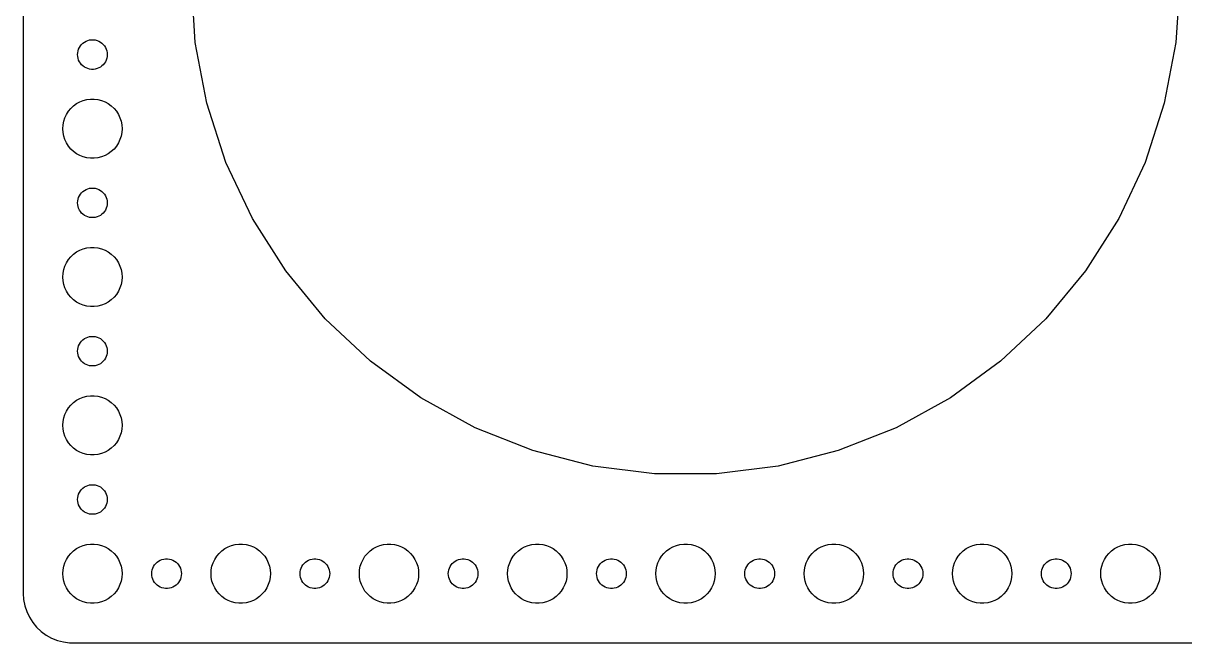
# Model space of a CAD drawing. Header units: metres. Extents: x -277 to 277, y -67 to 67.
# Drawn here: x -277 to -159.5, y -67 to -4.3 of the extents above; entities that cross this region are included whole.
import ezdxf

# ---------------------------------------------------------------- set-up
doc = ezdxf.new("R2010")
doc.units = ezdxf.units.M

msp = doc.modelspace()

# ---------------------------------------------------------------- linework, layer by layer
for p, q in [((-277, 62), (-277, -62)), ((-259.606, -6.26665), (-260, 0)), ((-160, 0), (-160.394, -6.26665)), ((-271.453, -7.12695), (-271.395, -6.9478)), ((-271.395, -6.9478), (-271.314, -6.77736)), ((-271.314, -6.77736), (-271.214, -6.61832)), ((-271.214, -6.61832), (-271.093, -6.47318)), ((-271.093, -6.47318), (-270.956, -6.34422)), ((-270.956, -6.34422), (-270.804, -6.23351)), ((-270.804, -6.23351), (-270.639, -6.14275)), ((-270.639, -6.14275), (-270.464, -6.07341)), ((-270.464, -6.07341), (-270.281, -6.02657)), ((-270.281, -6.02657), (-270.094, -6.00294)), ((-270.094, -6.00294), (-269.906, -6.00294)), ((-269.906, -6.00294), (-269.719, -6.02657)), ((-269.719, -6.02657), (-269.536, -6.07341)), ((-269.536, -6.07341), (-269.361, -6.14275)), ((-269.361, -6.14275), (-269.196, -6.23351)), ((-269.196, -6.23351), (-269.044, -6.34422)), ((-269.044, -6.34422), (-268.907, -6.47318)), ((-268.907, -6.47318), (-268.786, -6.61832)), ((-268.786, -6.61832), (-268.686, -6.77736)), ((-268.686, -6.77736), (-268.605, -6.9478)), ((-268.605, -6.9478), (-268.547, -7.12695)), ((-258.429, -12.4345), (-259.606, -6.26665)), ((-160.394, -6.26665), (-161.571, -12.4345)), ((-271.5, -7.5), (-271.488, -7.312)), ((-271.488, -7.68799), (-271.5, -7.5)), ((-271.488, -7.312), (-271.453, -7.12695)), ((-271.453, -7.87303), (-271.488, -7.68799)), ((-271.395, -8.05219), (-271.453, -7.87303)), ((-271.314, -8.22263), (-271.395, -8.05219)), ((-271.214, -8.38167), (-271.314, -8.22263)), ((-268.686, -8.22263), (-268.786, -8.38167)), ((-268.605, -8.05219), (-268.686, -8.22263)), ((-268.547, -7.87303), (-268.605, -8.05219)), ((-268.547, -7.12695), (-268.512, -7.312)), ((-268.512, -7.68799), (-268.547, -7.87303)), ((-268.512, -7.312), (-268.5, -7.5)), ((-268.5, -7.5), (-268.512, -7.68799)), ((-271.093, -8.52681), (-271.214, -8.38167)), ((-270.956, -8.65576), (-271.093, -8.52681)), ((-270.804, -8.76648), (-270.956, -8.65576)), ((-270.639, -8.85724), (-270.804, -8.76648)), ((-270.464, -8.92657), (-270.639, -8.85724)), ((-270.281, -8.97342), (-270.464, -8.92657)), ((-270.094, -8.99704), (-270.281, -8.97342)), ((-269.906, -8.99704), (-270.094, -8.99704)), ((-269.719, -8.97342), (-269.906, -8.99704)), ((-269.536, -8.92657), (-269.719, -8.97342)), ((-269.361, -8.85724), (-269.536, -8.92657)), ((-269.196, -8.76648), (-269.361, -8.85724)), ((-269.044, -8.65576), (-269.196, -8.76648)), ((-268.907, -8.52681), (-269.044, -8.65576)), ((-268.786, -8.38167), (-268.907, -8.52681)), ((-272.187, -12.9464), (-271.912, -12.6884)), ((-271.912, -12.6884), (-271.607, -12.467)), ((-271.607, -12.467), (-271.277, -12.2855)), ((-271.277, -12.2855), (-270.927, -12.1468)), ((-270.927, -12.1468), (-270.562, -12.0531)), ((-270.562, -12.0531), (-270.188, -12.0059)), ((-270.188, -12.0059), (-269.812, -12.0059)), ((-269.812, -12.0059), (-269.438, -12.0531)), ((-269.438, -12.0531), (-269.073, -12.1468)), ((-269.073, -12.1468), (-268.723, -12.2855)), ((-268.723, -12.2855), (-268.393, -12.467)), ((-268.393, -12.467), (-268.088, -12.6884)), ((-268.088, -12.6884), (-267.813, -12.9464)), ((-256.489, -18.4062), (-258.429, -12.4345)), ((-161.571, -12.4345), (-163.511, -18.4062)), ((-272.906, -14.2539), (-272.789, -13.8956)), ((-272.789, -13.8956), (-272.629, -13.5547)), ((-272.629, -13.5547), (-272.427, -13.2366)), ((-272.427, -13.2366), (-272.187, -12.9464)), ((-267.813, -12.9464), (-267.573, -13.2366)), ((-267.573, -13.2366), (-267.371, -13.5547)), ((-267.371, -13.5547), (-267.211, -13.8956)), ((-267.211, -13.8956), (-267.094, -14.2539)), ((-273, -15), (-272.976, -14.624)), ((-272.976, -15.376), (-273, -15)), ((-272.976, -14.624), (-272.906, -14.2539)), ((-267.094, -14.2539), (-267.024, -14.624)), ((-267.024, -14.624), (-267, -15)), ((-267, -15), (-267.024, -15.376)), ((-272.906, -15.7461), (-272.976, -15.376)), ((-272.789, -16.1044), (-272.906, -15.7461)), ((-272.629, -16.4453), (-272.789, -16.1044)), ((-272.427, -16.7634), (-272.629, -16.4453)), ((-267.371, -16.4453), (-267.573, -16.7634)), ((-267.211, -16.1044), (-267.371, -16.4453)), ((-267.094, -15.7461), (-267.211, -16.1044)), ((-267.024, -15.376), (-267.094, -15.7461)), ((-272.187, -17.0536), (-272.427, -16.7634)), ((-271.912, -17.3115), (-272.187, -17.0536)), ((-271.607, -17.533), (-271.912, -17.3115)), ((-271.277, -17.7145), (-271.607, -17.533)), ((-268.393, -17.533), (-268.723, -17.7145)), ((-268.088, -17.3115), (-268.393, -17.533)), ((-267.813, -17.0536), (-268.088, -17.3115)), ((-267.573, -16.7634), (-267.813, -17.0536)), ((-270.927, -17.8532), (-271.277, -17.7145)), ((-270.562, -17.9469), (-270.927, -17.8532)), ((-270.188, -17.9941), (-270.562, -17.9469)), ((-269.812, -17.9941), (-270.188, -17.9941)), ((-269.438, -17.9469), (-269.812, -17.9941)), ((-269.073, -17.8532), (-269.438, -17.9469)), ((-268.723, -17.7145), (-269.073, -17.8532)), ((-253.815, -24.0877), (-256.489, -18.4062)), ((-163.511, -18.4062), (-166.185, -24.0877)), ((-270.804, -21.2335), (-270.639, -21.1427)), ((-270.639, -21.1427), (-270.464, -21.0734)), ((-270.464, -21.0734), (-270.281, -21.0266)), ((-270.281, -21.0266), (-270.094, -21.003)), ((-270.094, -21.003), (-269.906, -21.003)), ((-269.906, -21.003), (-269.719, -21.0266)), ((-269.719, -21.0266), (-269.536, -21.0734)), ((-269.536, -21.0734), (-269.361, -21.1427)), ((-269.361, -21.1427), (-269.196, -21.2335)), ((-271.5, -22.5), (-271.488, -22.312)), ((-271.488, -22.312), (-271.453, -22.127)), ((-271.453, -22.127), (-271.395, -21.9478)), ((-271.395, -21.9478), (-271.314, -21.7774)), ((-271.314, -21.7774), (-271.214, -21.6183)), ((-271.214, -21.6183), (-271.093, -21.4732)), ((-271.093, -21.4732), (-270.956, -21.3442)), ((-270.956, -21.3442), (-270.804, -21.2335)), ((-269.196, -21.2335), (-269.044, -21.3442)), ((-269.044, -21.3442), (-268.907, -21.4732)), ((-268.907, -21.4732), (-268.786, -21.6183)), ((-268.786, -21.6183), (-268.686, -21.7774)), ((-268.686, -21.7774), (-268.605, -21.9478)), ((-268.605, -21.9478), (-268.547, -22.127)), ((-268.547, -22.127), (-268.512, -22.312)), ((-268.512, -22.312), (-268.5, -22.5)), ((-271.488, -22.688), (-271.5, -22.5)), ((-271.453, -22.873), (-271.488, -22.688)), ((-271.395, -23.0522), (-271.453, -22.873)), ((-271.314, -23.2226), (-271.395, -23.0522)), ((-271.214, -23.3817), (-271.314, -23.2226)), ((-271.093, -23.5268), (-271.214, -23.3817)), ((-268.786, -23.3817), (-268.907, -23.5268)), ((-268.686, -23.2226), (-268.786, -23.3817)), ((-268.605, -23.0522), (-268.686, -23.2226)), ((-268.547, -22.873), (-268.605, -23.0522)), ((-268.512, -22.688), (-268.547, -22.873)), ((-268.5, -22.5), (-268.512, -22.688)), ((-270.956, -23.6558), (-271.093, -23.5268)), ((-270.804, -23.7665), (-270.956, -23.6558)), ((-270.639, -23.8572), (-270.804, -23.7665)), ((-270.464, -23.9266), (-270.639, -23.8572)), ((-270.281, -23.9734), (-270.464, -23.9266)), ((-270.094, -23.997), (-270.281, -23.9734)), ((-269.906, -23.997), (-270.094, -23.997)), ((-269.719, -23.9734), (-269.906, -23.997)), ((-269.536, -23.9266), (-269.719, -23.9734)), ((-269.361, -23.8572), (-269.536, -23.9266)), ((-269.196, -23.7665), (-269.361, -23.8572)), ((-269.044, -23.6558), (-269.196, -23.7665)), ((-268.907, -23.5268), (-269.044, -23.6558)), ((-250.451, -29.3893), (-253.815, -24.0877)), ((-166.185, -24.0877), (-169.549, -29.3893)), ((-270.562, -27.0531), (-270.188, -27.0059)), ((-270.188, -27.0059), (-269.812, -27.0059)), ((-269.812, -27.0059), (-269.438, -27.0531)), ((-272.427, -28.2366), (-272.187, -27.9464)), ((-272.187, -27.9464), (-271.912, -27.6884)), ((-271.912, -27.6884), (-271.607, -27.467)), ((-271.607, -27.467), (-271.277, -27.2855)), ((-271.277, -27.2855), (-270.927, -27.1468)), ((-270.927, -27.1468), (-270.562, -27.0531)), ((-269.438, -27.0531), (-269.073, -27.1468)), ((-269.073, -27.1468), (-268.723, -27.2855)), ((-268.723, -27.2855), (-268.393, -27.467)), ((-268.393, -27.467), (-268.088, -27.6884)), ((-268.088, -27.6884), (-267.813, -27.9464)), ((-267.813, -27.9464), (-267.573, -28.2366)), ((-272.976, -29.624), (-272.906, -29.2539)), ((-272.906, -29.2539), (-272.789, -28.8956)), ((-272.789, -28.8956), (-272.629, -28.5547)), ((-272.629, -28.5547), (-272.427, -28.2366)), ((-267.573, -28.2366), (-267.371, -28.5547)), ((-267.371, -28.5547), (-267.211, -28.8956)), ((-267.211, -28.8956), (-267.094, -29.2539)), ((-267.094, -29.2539), (-267.024, -29.624)), ((-273, -30), (-272.976, -29.624)), ((-272.976, -30.376), (-273, -30)), ((-272.906, -30.7461), (-272.976, -30.376)), ((-267.024, -30.376), (-267.094, -30.7461)), ((-267.024, -29.624), (-267, -30)), ((-267, -30), (-267.024, -30.376)), ((-246.448, -34.2274), (-250.451, -29.3893)), ((-169.549, -29.3893), (-173.552, -34.2274)), ((-272.789, -31.1044), (-272.906, -30.7461)), ((-272.629, -31.4453), (-272.789, -31.1044)), ((-272.427, -31.7634), (-272.629, -31.4453)), ((-267.371, -31.4453), (-267.573, -31.7634)), ((-267.211, -31.1044), (-267.371, -31.4453)), ((-267.094, -30.7461), (-267.211, -31.1044)), ((-272.187, -32.0536), (-272.427, -31.7634)), ((-271.912, -32.3115), (-272.187, -32.0536)), ((-271.607, -32.533), (-271.912, -32.3115)), ((-271.277, -32.7145), (-271.607, -32.533)), ((-270.927, -32.8532), (-271.277, -32.7145)), ((-270.562, -32.9469), (-270.927, -32.8532)), ((-269.073, -32.8532), (-269.438, -32.9469)), ((-268.723, -32.7145), (-269.073, -32.8532)), ((-268.393, -32.533), (-268.723, -32.7145)), ((-268.088, -32.3115), (-268.393, -32.533)), ((-267.813, -32.0536), (-268.088, -32.3115)), ((-267.573, -31.7634), (-267.813, -32.0536)), ((-270.188, -32.9941), (-270.562, -32.9469)), ((-269.812, -32.9941), (-270.188, -32.9941)), ((-269.438, -32.9469), (-269.812, -32.9941)), ((-241.871, -38.5257), (-246.448, -34.2274)), ((-173.552, -34.2274), (-178.129, -38.5257)), ((-271.093, -36.4732), (-270.956, -36.3442)), ((-270.956, -36.3442), (-270.804, -36.2335)), ((-270.804, -36.2335), (-270.639, -36.1428)), ((-270.639, -36.1428), (-270.464, -36.0734)), ((-270.464, -36.0734), (-270.281, -36.0266)), ((-270.281, -36.0266), (-270.094, -36.003)), ((-270.094, -36.003), (-269.906, -36.003)), ((-269.906, -36.003), (-269.719, -36.0266)), ((-269.719, -36.0266), (-269.536, -36.0734)), ((-269.536, -36.0734), (-269.361, -36.1428)), ((-269.361, -36.1428), (-269.196, -36.2335)), ((-269.196, -36.2335), (-269.044, -36.3442)), ((-269.044, -36.3442), (-268.907, -36.4732)), ((-271.5, -37.5), (-271.488, -37.312)), ((-271.488, -37.688), (-271.5, -37.5)), ((-271.488, -37.312), (-271.453, -37.127)), ((-271.453, -37.127), (-271.395, -36.9478)), ((-271.395, -36.9478), (-271.314, -36.7774)), ((-271.314, -36.7774), (-271.214, -36.6183)), ((-271.214, -36.6183), (-271.093, -36.4732)), ((-268.907, -36.4732), (-268.786, -36.6183)), ((-268.786, -36.6183), (-268.686, -36.7774)), ((-268.686, -36.7774), (-268.605, -36.9478)), ((-268.605, -36.9478), (-268.547, -37.127)), ((-268.547, -37.127), (-268.512, -37.312)), ((-268.512, -37.312), (-268.5, -37.5)), ((-268.5, -37.5), (-268.512, -37.688)), ((-271.453, -37.873), (-271.488, -37.688)), ((-271.395, -38.0522), (-271.453, -37.873)), ((-271.314, -38.2226), (-271.395, -38.0522)), ((-271.214, -38.3817), (-271.314, -38.2226)), ((-271.093, -38.5268), (-271.214, -38.3817)), ((-270.956, -38.6558), (-271.093, -38.5268)), ((-270.804, -38.7665), (-270.956, -38.6558)), ((-270.639, -38.8572), (-270.804, -38.7665)), ((-269.196, -38.7665), (-269.361, -38.8572)), ((-269.044, -38.6558), (-269.196, -38.7665)), ((-268.907, -38.5268), (-269.044, -38.6558)), ((-268.786, -38.3817), (-268.907, -38.5268)), ((-268.686, -38.2226), (-268.786, -38.3817)), ((-268.605, -38.0522), (-268.686, -38.2226)), ((-268.547, -37.873), (-268.605, -38.0522)), ((-268.512, -37.688), (-268.547, -37.873)), ((-236.791, -42.2164), (-241.871, -38.5257)), ((-178.129, -38.5257), (-183.209, -42.2164)), ((-270.464, -38.9266), (-270.639, -38.8572)), ((-270.281, -38.9734), (-270.464, -38.9266)), ((-270.094, -38.997), (-270.281, -38.9734)), ((-269.906, -38.997), (-270.094, -38.997)), ((-269.719, -38.9734), (-269.906, -38.997)), ((-269.536, -38.9266), (-269.719, -38.9734)), ((-269.361, -38.8572), (-269.536, -38.9266)), ((-271.607, -42.467), (-271.277, -42.2855)), ((-271.277, -42.2855), (-270.927, -42.1468)), ((-270.927, -42.1468), (-270.562, -42.0531)), ((-270.562, -42.0531), (-270.188, -42.0059)), ((-270.188, -42.0059), (-269.812, -42.0059)), ((-269.812, -42.0059), (-269.438, -42.0531)), ((-269.438, -42.0531), (-269.073, -42.1468)), ((-269.073, -42.1468), (-268.723, -42.2855)), ((-268.723, -42.2855), (-268.393, -42.467)), ((-231.289, -45.2413), (-236.791, -42.2164)), ((-183.209, -42.2164), (-188.711, -45.2413)), ((-272.629, -43.5547), (-272.427, -43.2366)), ((-272.427, -43.2366), (-272.187, -42.9464)), ((-272.187, -42.9464), (-271.912, -42.6885)), ((-271.912, -42.6885), (-271.607, -42.467)), ((-268.393, -42.467), (-268.088, -42.6885)), ((-268.088, -42.6885), (-267.813, -42.9464)), ((-267.813, -42.9464), (-267.573, -43.2366)), ((-267.573, -43.2366), (-267.371, -43.5547)), ((-273, -45), (-272.976, -44.624)), ((-272.976, -44.624), (-272.906, -44.2539)), ((-272.906, -44.2539), (-272.789, -43.8956)), ((-272.789, -43.8956), (-272.629, -43.5547)), ((-267.371, -43.5547), (-267.211, -43.8956)), ((-267.211, -43.8956), (-267.094, -44.2539)), ((-267.094, -44.2539), (-267.024, -44.624)), ((-267.024, -44.624), (-267, -45)), ((-272.976, -45.376), (-273, -45)), ((-272.906, -45.7461), (-272.976, -45.376)), ((-272.789, -46.1044), (-272.906, -45.7461)), ((-267.094, -45.7461), (-267.211, -46.1044)), ((-267.024, -45.376), (-267.094, -45.7461)), ((-267, -45), (-267.024, -45.376)), ((-225.451, -47.5528), (-231.289, -45.2413)), ((-188.711, -45.2413), (-194.549, -47.5528)), ((-272.629, -46.4453), (-272.789, -46.1044)), ((-272.427, -46.7634), (-272.629, -46.4453)), ((-272.187, -47.0536), (-272.427, -46.7634)), ((-267.573, -46.7634), (-267.813, -47.0536)), ((-267.371, -46.4453), (-267.573, -46.7634)), ((-267.211, -46.1044), (-267.371, -46.4453)), ((-271.912, -47.3115), (-272.187, -47.0536)), ((-271.607, -47.533), (-271.912, -47.3115)), ((-271.277, -47.7145), (-271.607, -47.533)), ((-270.927, -47.8532), (-271.277, -47.7145)), ((-270.562, -47.9469), (-270.927, -47.8532)), ((-270.188, -47.9941), (-270.562, -47.9469)), ((-269.812, -47.9941), (-270.188, -47.9941)), ((-269.438, -47.9469), (-269.812, -47.9941)), ((-269.073, -47.8532), (-269.438, -47.9469)), ((-268.723, -47.7145), (-269.073, -47.8532)), ((-268.393, -47.533), (-268.723, -47.7145)), ((-268.088, -47.3115), (-268.393, -47.533)), ((-267.813, -47.0536), (-268.088, -47.3115)), ((-219.369, -49.1143), (-225.451, -47.5528)), ((-194.549, -47.5528), (-200.631, -49.1143)), ((-213.14, -49.9013), (-219.369, -49.1143)), ((-200.631, -49.1143), (-206.86, -49.9013)), ((-206.86, -49.9013), (-213.14, -49.9013)), ((-271.314, -51.7774), (-271.214, -51.6183)), ((-271.214, -51.6183), (-271.093, -51.4732)), ((-271.093, -51.4732), (-270.956, -51.3442)), ((-270.956, -51.3442), (-270.804, -51.2335)), ((-270.804, -51.2335), (-270.639, -51.1428)), ((-270.639, -51.1428), (-270.464, -51.0734)), ((-270.464, -51.0734), (-270.281, -51.0266)), ((-270.281, -51.0266), (-270.094, -51.003)), ((-270.094, -51.003), (-269.906, -51.003)), ((-269.906, -51.003), (-269.719, -51.0266)), ((-269.719, -51.0266), (-269.536, -51.0734)), ((-269.536, -51.0734), (-269.361, -51.1428)), ((-269.361, -51.1428), (-269.196, -51.2335)), ((-269.196, -51.2335), (-269.044, -51.3442)), ((-269.044, -51.3442), (-268.907, -51.4732)), ((-268.907, -51.4732), (-268.786, -51.6183)), ((-268.786, -51.6183), (-268.686, -51.7774)), ((-271.5, -52.5), (-271.488, -52.312)), ((-271.488, -52.688), (-271.5, -52.5)), ((-271.488, -52.312), (-271.453, -52.127)), ((-271.453, -52.873), (-271.488, -52.688)), ((-271.453, -52.127), (-271.395, -51.9478)), ((-271.395, -53.0522), (-271.453, -52.873)), ((-271.395, -51.9478), (-271.314, -51.7774)), ((-268.686, -51.7774), (-268.605, -51.9478)), ((-268.605, -51.9478), (-268.547, -52.127)), ((-268.547, -52.873), (-268.605, -53.0522)), ((-268.547, -52.127), (-268.512, -52.312)), ((-268.512, -52.688), (-268.547, -52.873)), ((-268.512, -52.312), (-268.5, -52.5)), ((-268.5, -52.5), (-268.512, -52.688)), ((-271.314, -53.2226), (-271.395, -53.0522)), ((-271.214, -53.3817), (-271.314, -53.2226)), ((-271.093, -53.5268), (-271.214, -53.3817)), ((-270.956, -53.6558), (-271.093, -53.5268)), ((-270.804, -53.7665), (-270.956, -53.6558)), ((-270.639, -53.8572), (-270.804, -53.7665)), ((-270.464, -53.9266), (-270.639, -53.8572)), ((-270.281, -53.9734), (-270.464, -53.9266)), ((-270.094, -53.997), (-270.281, -53.9734)), ((-269.906, -53.997), (-270.094, -53.997)), ((-269.719, -53.9734), (-269.906, -53.997)), ((-269.536, -53.9266), (-269.719, -53.9734)), ((-269.361, -53.8572), (-269.536, -53.9266)), ((-269.196, -53.7665), (-269.361, -53.8572)), ((-269.044, -53.6558), (-269.196, -53.7665)), ((-268.907, -53.5268), (-269.044, -53.6558)), ((-268.786, -53.3817), (-268.907, -53.5268)), ((-268.686, -53.2226), (-268.786, -53.3817)), ((-268.605, -53.0522), (-268.686, -53.2226)), ((-271.912, -57.6885), (-271.607, -57.467)), ((-271.607, -57.467), (-271.277, -57.2855)), ((-271.277, -57.2855), (-270.927, -57.1468)), ((-270.927, -57.1468), (-270.562, -57.0531)), ((-270.562, -57.0531), (-270.188, -57.0059)), ((-270.188, -57.0059), (-269.812, -57.0059)), ((-269.812, -57.0059), (-269.438, -57.0531)), ((-269.438, -57.0531), (-269.073, -57.1468)), ((-269.073, -57.1468), (-268.723, -57.2855)), ((-268.723, -57.2855), (-268.393, -57.467)), ((-268.393, -57.467), (-268.088, -57.6885)), ((-256.912, -57.6885), (-256.607, -57.467)), ((-256.607, -57.467), (-256.277, -57.2855)), ((-256.277, -57.2855), (-255.927, -57.1468)), ((-255.927, -57.1468), (-255.562, -57.0531)), ((-255.562, -57.0531), (-255.188, -57.0059)), ((-255.188, -57.0059), (-254.812, -57.0059)), ((-254.812, -57.0059), (-254.438, -57.0531)), ((-254.438, -57.0531), (-254.073, -57.1468)), ((-254.073, -57.1468), (-253.723, -57.2855)), ((-253.723, -57.2855), (-253.393, -57.467)), ((-253.393, -57.467), (-253.088, -57.6885)), ((-241.912, -57.6885), (-241.607, -57.467)), ((-241.607, -57.467), (-241.277, -57.2855)), ((-241.277, -57.2855), (-240.927, -57.1468)), ((-240.927, -57.1468), (-240.562, -57.0531)), ((-240.562, -57.0531), (-240.188, -57.0059)), ((-240.188, -57.0059), (-239.812, -57.0059)), ((-239.812, -57.0059), (-239.438, -57.0531)), ((-239.438, -57.0531), (-239.073, -57.1468)), ((-239.073, -57.1468), (-238.723, -57.2855)), ((-238.723, -57.2855), (-238.393, -57.467)), ((-238.393, -57.467), (-238.088, -57.6885)), ((-226.912, -57.6885), (-226.607, -57.467)), ((-226.607, -57.467), (-226.277, -57.2855)), ((-226.277, -57.2855), (-225.927, -57.1468)), ((-225.927, -57.1468), (-225.562, -57.0531)), ((-225.562, -57.0531), (-225.188, -57.0059)), ((-225.188, -57.0059), (-224.812, -57.0059)), ((-224.812, -57.0059), (-224.438, -57.0531)), ((-224.438, -57.0531), (-224.073, -57.1468)), ((-224.073, -57.1468), (-223.723, -57.2855)), ((-223.723, -57.2855), (-223.393, -57.467)), ((-223.393, -57.467), (-223.088, -57.6885)), ((-211.912, -57.6885), (-211.607, -57.467)), ((-211.607, -57.467), (-211.277, -57.2855)), ((-211.277, -57.2855), (-210.927, -57.1468)), ((-210.927, -57.1468), (-210.562, -57.0531)), ((-210.562, -57.0531), (-210.188, -57.0059)), ((-210.188, -57.0059), (-209.812, -57.0059)), ((-209.812, -57.0059), (-209.438, -57.0531)), ((-209.438, -57.0531), (-209.073, -57.1468)), ((-209.073, -57.1468), (-208.723, -57.2855)), ((-208.723, -57.2855), (-208.393, -57.467)), ((-208.393, -57.467), (-208.088, -57.6885)), ((-196.912, -57.6885), (-196.607, -57.467)), ((-196.607, -57.467), (-196.277, -57.2855)), ((-196.277, -57.2855), (-195.927, -57.1468)), ((-195.927, -57.1468), (-195.562, -57.0531)), ((-195.562, -57.0531), (-195.188, -57.0059)), ((-195.188, -57.0059), (-194.812, -57.0059)), ((-194.812, -57.0059), (-194.438, -57.0531)), ((-194.438, -57.0531), (-194.073, -57.1468)), ((-194.073, -57.1468), (-193.723, -57.2855)), ((-193.723, -57.2855), (-193.393, -57.467)), ((-193.393, -57.467), (-193.088, -57.6885)), ((-181.912, -57.6885), (-181.607, -57.467)), ((-181.607, -57.467), (-181.277, -57.2855)), ((-181.277, -57.2855), (-180.927, -57.1468)), ((-180.927, -57.1468), (-180.562, -57.0531)), ((-180.562, -57.0531), (-180.188, -57.0059)), ((-180.188, -57.0059), (-179.812, -57.0059)), ((-179.812, -57.0059), (-179.438, -57.0531)), ((-179.438, -57.0531), (-179.073, -57.1468)), ((-179.073, -57.1468), (-178.723, -57.2855)), ((-178.723, -57.2855), (-178.393, -57.467)), ((-178.393, -57.467), (-178.088, -57.6885)), ((-166.912, -57.6885), (-166.607, -57.467)), ((-166.607, -57.467), (-166.277, -57.2855)), ((-166.277, -57.2855), (-165.927, -57.1468)), ((-165.927, -57.1468), (-165.562, -57.0531)), ((-165.562, -57.0531), (-165.188, -57.0059)), ((-165.188, -57.0059), (-164.812, -57.0059)), ((-164.812, -57.0059), (-164.438, -57.0531)), ((-164.438, -57.0531), (-164.073, -57.1468)), ((-164.073, -57.1468), (-163.723, -57.2855)), ((-163.723, -57.2855), (-163.393, -57.467)), ((-163.393, -57.467), (-163.088, -57.6885)), ((-272.789, -58.8956), (-272.629, -58.5547)), ((-272.629, -58.5547), (-272.427, -58.2366)), ((-272.427, -58.2366), (-272.187, -57.9464)), ((-272.187, -57.9464), (-271.912, -57.6885)), ((-268.088, -57.6885), (-267.813, -57.9464)), ((-267.813, -57.9464), (-267.573, -58.2366)), ((-267.573, -58.2366), (-267.371, -58.5547)), ((-267.371, -58.5547), (-267.211, -58.8956)), ((-263.456, -58.8442), (-263.304, -58.7335)), ((-263.304, -58.7335), (-263.139, -58.6428)), ((-263.139, -58.6428), (-262.964, -58.5734)), ((-262.964, -58.5734), (-262.781, -58.5266)), ((-262.781, -58.5266), (-262.594, -58.503)), ((-262.594, -58.503), (-262.406, -58.503)), ((-262.406, -58.503), (-262.219, -58.5266)), ((-262.219, -58.5266), (-262.036, -58.5734)), ((-262.036, -58.5734), (-261.861, -58.6428)), ((-261.861, -58.6428), (-261.696, -58.7335)), ((-261.696, -58.7335), (-261.544, -58.8442)), ((-257.789, -58.8956), (-257.629, -58.5547)), ((-257.629, -58.5547), (-257.427, -58.2366)), ((-257.427, -58.2366), (-257.187, -57.9464)), ((-257.187, -57.9464), (-256.912, -57.6885)), ((-253.088, -57.6885), (-252.813, -57.9464)), ((-252.813, -57.9464), (-252.573, -58.2366)), ((-252.573, -58.2366), (-252.371, -58.5547)), ((-252.371, -58.5547), (-252.211, -58.8956)), ((-248.456, -58.8442), (-248.304, -58.7335)), ((-248.304, -58.7335), (-248.139, -58.6428)), ((-248.139, -58.6428), (-247.964, -58.5734)), ((-247.964, -58.5734), (-247.781, -58.5266)), ((-247.781, -58.5266), (-247.594, -58.503)), ((-247.594, -58.503), (-247.406, -58.503)), ((-247.406, -58.503), (-247.219, -58.5266)), ((-247.219, -58.5266), (-247.036, -58.5734)), ((-247.036, -58.5734), (-246.861, -58.6428)), ((-246.861, -58.6428), (-246.696, -58.7335)), ((-246.696, -58.7335), (-246.544, -58.8442)), ((-242.789, -58.8956), (-242.629, -58.5547)), ((-242.629, -58.5547), (-242.427, -58.2366)), ((-242.427, -58.2366), (-242.187, -57.9464)), ((-242.187, -57.9464), (-241.912, -57.6885)), ((-238.088, -57.6885), (-237.813, -57.9464)), ((-237.813, -57.9464), (-237.573, -58.2366)), ((-237.573, -58.2366), (-237.371, -58.5547)), ((-237.371, -58.5547), (-237.211, -58.8956)), ((-233.456, -58.8442), (-233.304, -58.7335)), ((-233.304, -58.7335), (-233.139, -58.6428)), ((-233.139, -58.6428), (-232.964, -58.5734)), ((-232.964, -58.5734), (-232.781, -58.5266)), ((-232.781, -58.5266), (-232.594, -58.503)), ((-232.594, -58.503), (-232.406, -58.503)), ((-232.406, -58.503), (-232.219, -58.5266)), ((-232.219, -58.5266), (-232.036, -58.5734)), ((-232.036, -58.5734), (-231.861, -58.6428)), ((-231.861, -58.6428), (-231.696, -58.7335)), ((-231.696, -58.7335), (-231.544, -58.8442)), ((-227.789, -58.8956), (-227.629, -58.5547)), ((-227.629, -58.5547), (-227.427, -58.2366)), ((-227.427, -58.2366), (-227.187, -57.9464)), ((-227.187, -57.9464), (-226.912, -57.6885)), ((-223.088, -57.6885), (-222.813, -57.9464)), ((-222.813, -57.9464), (-222.573, -58.2366)), ((-222.573, -58.2366), (-222.371, -58.5547)), ((-222.371, -58.5547), (-222.211, -58.8956)), ((-218.456, -58.8442), (-218.304, -58.7335)), ((-218.304, -58.7335), (-218.139, -58.6428)), ((-218.139, -58.6428), (-217.964, -58.5734)), ((-217.964, -58.5734), (-217.781, -58.5266)), ((-217.781, -58.5266), (-217.594, -58.503)), ((-217.594, -58.503), (-217.406, -58.503)), ((-217.406, -58.503), (-217.219, -58.5266)), ((-217.219, -58.5266), (-217.036, -58.5734)), ((-217.036, -58.5734), (-216.861, -58.6428)), ((-216.861, -58.6428), (-216.696, -58.7335)), ((-216.696, -58.7335), (-216.544, -58.8442)), ((-212.789, -58.8956), (-212.629, -58.5547)), ((-212.629, -58.5547), (-212.427, -58.2366)), ((-212.427, -58.2366), (-212.187, -57.9464)), ((-212.187, -57.9464), (-211.912, -57.6885)), ((-208.088, -57.6885), (-207.813, -57.9464)), ((-207.813, -57.9464), (-207.573, -58.2366)), ((-207.573, -58.2366), (-207.371, -58.5547)), ((-207.371, -58.5547), (-207.211, -58.8956)), ((-203.456, -58.8442), (-203.304, -58.7335)), ((-203.304, -58.7335), (-203.139, -58.6428)), ((-203.139, -58.6428), (-202.964, -58.5734)), ((-202.964, -58.5734), (-202.781, -58.5266)), ((-202.781, -58.5266), (-202.594, -58.503)), ((-202.594, -58.503), (-202.406, -58.503)), ((-202.406, -58.503), (-202.219, -58.5266)), ((-202.219, -58.5266), (-202.036, -58.5734)), ((-202.036, -58.5734), (-201.861, -58.6428)), ((-201.861, -58.6428), (-201.696, -58.7335)), ((-201.696, -58.7335), (-201.544, -58.8442)), ((-197.789, -58.8956), (-197.629, -58.5547)), ((-197.629, -58.5547), (-197.427, -58.2366)), ((-197.427, -58.2366), (-197.187, -57.9464)), ((-197.187, -57.9464), (-196.912, -57.6885)), ((-193.088, -57.6885), (-192.813, -57.9464)), ((-192.813, -57.9464), (-192.573, -58.2366)), ((-192.573, -58.2366), (-192.371, -58.5547)), ((-192.371, -58.5547), (-192.211, -58.8956)), ((-188.456, -58.8442), (-188.304, -58.7335)), ((-188.304, -58.7335), (-188.139, -58.6428)), ((-188.139, -58.6428), (-187.964, -58.5734)), ((-187.964, -58.5734), (-187.781, -58.5266)), ((-187.781, -58.5266), (-187.594, -58.503)), ((-187.594, -58.503), (-187.406, -58.503)), ((-187.406, -58.503), (-187.219, -58.5266)), ((-187.219, -58.5266), (-187.036, -58.5734)), ((-187.036, -58.5734), (-186.861, -58.6428)), ((-186.861, -58.6428), (-186.696, -58.7335)), ((-186.696, -58.7335), (-186.544, -58.8442)), ((-182.789, -58.8956), (-182.629, -58.5547)), ((-182.629, -58.5547), (-182.427, -58.2366)), ((-182.427, -58.2366), (-182.187, -57.9464)), ((-182.187, -57.9464), (-181.912, -57.6885)), ((-178.088, -57.6885), (-177.813, -57.9464)), ((-177.813, -57.9464), (-177.573, -58.2366)), ((-177.573, -58.2366), (-177.371, -58.5547)), ((-177.371, -58.5547), (-177.211, -58.8956)), ((-173.456, -58.8442), (-173.304, -58.7335)), ((-173.304, -58.7335), (-173.139, -58.6428)), ((-173.139, -58.6428), (-172.964, -58.5734)), ((-172.964, -58.5734), (-172.781, -58.5266)), ((-172.781, -58.5266), (-172.594, -58.503)), ((-172.594, -58.503), (-172.406, -58.503)), ((-172.406, -58.503), (-172.219, -58.5266)), ((-172.219, -58.5266), (-172.036, -58.5734)), ((-172.036, -58.5734), (-171.861, -58.6428)), ((-171.861, -58.6428), (-171.696, -58.7335)), ((-171.696, -58.7335), (-171.544, -58.8442)), ((-167.789, -58.8956), (-167.629, -58.5547)), ((-167.629, -58.5547), (-167.427, -58.2366)), ((-167.427, -58.2366), (-167.187, -57.9464)), ((-167.187, -57.9464), (-166.912, -57.6885)), ((-163.088, -57.6885), (-162.813, -57.9464)), ((-162.813, -57.9464), (-162.573, -58.2366)), ((-162.573, -58.2366), (-162.371, -58.5547)), ((-162.371, -58.5547), (-162.211, -58.8956)), ((-273, -60), (-272.976, -59.624)), ((-272.976, -59.624), (-272.906, -59.2539)), ((-272.906, -59.2539), (-272.789, -58.8956)), ((-267.211, -58.8956), (-267.094, -59.2539)), ((-267.094, -59.2539), (-267.024, -59.624)), ((-267.024, -59.624), (-267, -60)), ((-264, -60), (-263.988, -59.812)), ((-263.988, -59.812), (-263.953, -59.627)), ((-263.953, -59.627), (-263.895, -59.4478)), ((-263.895, -59.4478), (-263.814, -59.2774)), ((-263.814, -59.2774), (-263.714, -59.1183)), ((-263.714, -59.1183), (-263.593, -58.9732)), ((-263.593, -58.9732), (-263.456, -58.8442)), ((-261.544, -58.8442), (-261.407, -58.9732)), ((-261.407, -58.9732), (-261.286, -59.1183)), ((-261.286, -59.1183), (-261.186, -59.2774)), ((-261.186, -59.2774), (-261.105, -59.4478)), ((-261.105, -59.4478), (-261.047, -59.627)), ((-261.047, -59.627), (-261.012, -59.812)), ((-261.012, -59.812), (-261, -60)), ((-258, -60), (-257.976, -59.624)), ((-257.976, -59.624), (-257.906, -59.2539)), ((-257.906, -59.2539), (-257.789, -58.8956)), ((-252.211, -58.8956), (-252.094, -59.2539)), ((-252.094, -59.2539), (-252.024, -59.624)), ((-252.024, -59.624), (-252, -60)), ((-249, -60), (-248.988, -59.812)), ((-248.988, -59.812), (-248.953, -59.627)), ((-248.953, -59.627), (-248.895, -59.4478)), ((-248.895, -59.4478), (-248.814, -59.2774)), ((-248.814, -59.2774), (-248.714, -59.1183)), ((-248.714, -59.1183), (-248.593, -58.9732)), ((-248.593, -58.9732), (-248.456, -58.8442)), ((-246.544, -58.8442), (-246.407, -58.9732)), ((-246.407, -58.9732), (-246.286, -59.1183)), ((-246.286, -59.1183), (-246.186, -59.2774)), ((-246.186, -59.2774), (-246.105, -59.4478)), ((-246.105, -59.4478), (-246.047, -59.627)), ((-246.047, -59.627), (-246.012, -59.812)), ((-246.012, -59.812), (-246, -60)), ((-243, -60), (-242.976, -59.624)), ((-242.976, -59.624), (-242.906, -59.2539)), ((-242.906, -59.2539), (-242.789, -58.8956)), ((-237.211, -58.8956), (-237.094, -59.2539)), ((-237.094, -59.2539), (-237.024, -59.624)), ((-237.024, -59.624), (-237, -60)), ((-234, -60), (-233.988, -59.812)), ((-233.988, -59.812), (-233.953, -59.627)), ((-233.953, -59.627), (-233.895, -59.4478)), ((-233.895, -59.4478), (-233.814, -59.2774)), ((-233.814, -59.2774), (-233.714, -59.1183)), ((-233.714, -59.1183), (-233.593, -58.9732)), ((-233.593, -58.9732), (-233.456, -58.8442)), ((-231.544, -58.8442), (-231.407, -58.9732)), ((-231.407, -58.9732), (-231.286, -59.1183)), ((-231.286, -59.1183), (-231.186, -59.2774)), ((-231.186, -59.2774), (-231.105, -59.4478)), ((-231.105, -59.4478), (-231.047, -59.627)), ((-231.047, -59.627), (-231.012, -59.812)), ((-231.012, -59.812), (-231, -60)), ((-228, -60), (-227.976, -59.624)), ((-227.976, -59.624), (-227.906, -59.2539)), ((-227.906, -59.2539), (-227.789, -58.8956)), ((-222.211, -58.8956), (-222.094, -59.2539)), ((-222.094, -59.2539), (-222.024, -59.624)), ((-222.024, -59.624), (-222, -60)), ((-219, -60), (-218.988, -59.812)), ((-218.988, -59.812), (-218.953, -59.627)), ((-218.953, -59.627), (-218.895, -59.4478)), ((-218.895, -59.4478), (-218.814, -59.2774)), ((-218.814, -59.2774), (-218.714, -59.1183)), ((-218.714, -59.1183), (-218.593, -58.9732)), ((-218.593, -58.9732), (-218.456, -58.8442)), ((-216.544, -58.8442), (-216.407, -58.9732)), ((-216.407, -58.9732), (-216.286, -59.1183)), ((-216.286, -59.1183), (-216.186, -59.2774)), ((-216.186, -59.2774), (-216.105, -59.4478)), ((-216.105, -59.4478), (-216.047, -59.627)), ((-216.047, -59.627), (-216.012, -59.812)), ((-216.012, -59.812), (-216, -60)), ((-213, -60), (-212.976, -59.624)), ((-212.976, -59.624), (-212.906, -59.2539)), ((-212.906, -59.2539), (-212.789, -58.8956)), ((-207.211, -58.8956), (-207.094, -59.2539)), ((-207.094, -59.2539), (-207.024, -59.624)), ((-207.024, -59.624), (-207, -60)), ((-204, -60), (-203.988, -59.812)), ((-203.988, -59.812), (-203.953, -59.627)), ((-203.953, -59.627), (-203.895, -59.4478)), ((-203.895, -59.4478), (-203.814, -59.2774)), ((-203.814, -59.2774), (-203.714, -59.1183)), ((-203.714, -59.1183), (-203.593, -58.9732)), ((-203.593, -58.9732), (-203.456, -58.8442)), ((-201.544, -58.8442), (-201.407, -58.9732)), ((-201.407, -58.9732), (-201.286, -59.1183)), ((-201.286, -59.1183), (-201.186, -59.2774)), ((-201.186, -59.2774), (-201.105, -59.4478)), ((-201.105, -59.4478), (-201.047, -59.627)), ((-201.047, -59.627), (-201.012, -59.812)), ((-201.012, -59.812), (-201, -60)), ((-198, -60), (-197.976, -59.624)), ((-197.976, -59.624), (-197.906, -59.2539)), ((-197.906, -59.2539), (-197.789, -58.8956)), ((-192.211, -58.8956), (-192.094, -59.2539)), ((-192.094, -59.2539), (-192.024, -59.624)), ((-192.024, -59.624), (-192, -60)), ((-189, -60), (-188.988, -59.812)), ((-188.988, -59.812), (-188.953, -59.627)), ((-188.953, -59.627), (-188.895, -59.4478)), ((-188.895, -59.4478), (-188.814, -59.2774)), ((-188.814, -59.2774), (-188.714, -59.1183)), ((-188.714, -59.1183), (-188.593, -58.9732)), ((-188.593, -58.9732), (-188.456, -58.8442)), ((-186.544, -58.8442), (-186.407, -58.9732)), ((-186.407, -58.9732), (-186.286, -59.1183)), ((-186.286, -59.1183), (-186.186, -59.2774)), ((-186.186, -59.2774), (-186.105, -59.4478)), ((-186.105, -59.4478), (-186.047, -59.627)), ((-186.047, -59.627), (-186.012, -59.812)), ((-186.012, -59.812), (-186, -60)), ((-183, -60), (-182.976, -59.624)), ((-182.976, -59.624), (-182.906, -59.2539)), ((-182.906, -59.2539), (-182.789, -58.8956)), ((-177.211, -58.8956), (-177.094, -59.2539)), ((-177.094, -59.2539), (-177.024, -59.624)), ((-177.024, -59.624), (-177, -60)), ((-174, -60), (-173.988, -59.812)), ((-173.988, -59.812), (-173.953, -59.627)), ((-173.953, -59.627), (-173.895, -59.4478)), ((-173.895, -59.4478), (-173.814, -59.2774)), ((-173.814, -59.2774), (-173.714, -59.1183)), ((-173.714, -59.1183), (-173.593, -58.9732)), ((-173.593, -58.9732), (-173.456, -58.8442)), ((-171.544, -58.8442), (-171.407, -58.9732)), ((-171.407, -58.9732), (-171.286, -59.1183)), ((-171.286, -59.1183), (-171.186, -59.2774)), ((-171.186, -59.2774), (-171.105, -59.4478)), ((-171.105, -59.4478), (-171.047, -59.627)), ((-171.047, -59.627), (-171.012, -59.812)), ((-171.012, -59.812), (-171, -60)), ((-168, -60), (-167.976, -59.624)), ((-167.976, -59.624), (-167.906, -59.2539)), ((-167.906, -59.2539), (-167.789, -58.8956)), ((-162.211, -58.8956), (-162.094, -59.2539)), ((-162.094, -59.2539), (-162.024, -59.624)), ((-162.024, -59.624), (-162, -60)), ((-272.976, -60.376), (-273, -60)), ((-272.906, -60.7461), (-272.976, -60.376)), ((-272.789, -61.1044), (-272.906, -60.7461)), ((-267.094, -60.7461), (-267.211, -61.1044)), ((-267.024, -60.376), (-267.094, -60.7461)), ((-267, -60), (-267.024, -60.376)), ((-263.988, -60.188), (-264, -60)), ((-263.953, -60.373), (-263.988, -60.188)), ((-263.895, -60.5522), (-263.953, -60.373)), ((-263.814, -60.7226), (-263.895, -60.5522)), ((-263.714, -60.8817), (-263.814, -60.7226)), ((-263.593, -61.0268), (-263.714, -60.8817)), ((-263.456, -61.1558), (-263.593, -61.0268)), ((-261.407, -61.0268), (-261.544, -61.1558)), ((-261.286, -60.8817), (-261.407, -61.0268)), ((-261.186, -60.7226), (-261.286, -60.8817)), ((-261.105, -60.5522), (-261.186, -60.7226)), ((-261.047, -60.373), (-261.105, -60.5522)), ((-261.012, -60.188), (-261.047, -60.373)), ((-261, -60), (-261.012, -60.188)), ((-257.976, -60.376), (-258, -60)), ((-257.906, -60.7461), (-257.976, -60.376)), ((-257.789, -61.1044), (-257.906, -60.7461)), ((-252.094, -60.7461), (-252.211, -61.1044)), ((-252.024, -60.376), (-252.094, -60.7461)), ((-252, -60), (-252.024, -60.376)), ((-248.988, -60.188), (-249, -60)), ((-248.953, -60.373), (-248.988, -60.188)), ((-248.895, -60.5522), (-248.953, -60.373)), ((-248.814, -60.7226), (-248.895, -60.5522)), ((-248.714, -60.8817), (-248.814, -60.7226)), ((-248.593, -61.0268), (-248.714, -60.8817)), ((-248.456, -61.1558), (-248.593, -61.0268)), ((-246.407, -61.0268), (-246.544, -61.1558)), ((-246.286, -60.8817), (-246.407, -61.0268)), ((-246.186, -60.7226), (-246.286, -60.8817)), ((-246.105, -60.5522), (-246.186, -60.7226)), ((-246.047, -60.373), (-246.105, -60.5522)), ((-246.012, -60.188), (-246.047, -60.373)), ((-246, -60), (-246.012, -60.188)), ((-242.976, -60.376), (-243, -60)), ((-242.906, -60.7461), (-242.976, -60.376)), ((-242.789, -61.1044), (-242.906, -60.7461)), ((-237.094, -60.7461), (-237.211, -61.1044)), ((-237.024, -60.376), (-237.094, -60.7461)), ((-237, -60), (-237.024, -60.376)), ((-233.988, -60.188), (-234, -60)), ((-233.953, -60.373), (-233.988, -60.188)), ((-233.895, -60.5522), (-233.953, -60.373)), ((-233.814, -60.7226), (-233.895, -60.5522)), ((-233.714, -60.8817), (-233.814, -60.7226)), ((-233.593, -61.0268), (-233.714, -60.8817)), ((-233.456, -61.1558), (-233.593, -61.0268)), ((-231.407, -61.0268), (-231.544, -61.1558)), ((-231.286, -60.8817), (-231.407, -61.0268)), ((-231.186, -60.7226), (-231.286, -60.8817)), ((-231.105, -60.5522), (-231.186, -60.7226)), ((-231.047, -60.373), (-231.105, -60.5522)), ((-231.012, -60.188), (-231.047, -60.373)), ((-231, -60), (-231.012, -60.188)), ((-227.976, -60.376), (-228, -60)), ((-227.906, -60.7461), (-227.976, -60.376)), ((-227.789, -61.1044), (-227.906, -60.7461)), ((-222.094, -60.7461), (-222.211, -61.1044)), ((-222.024, -60.376), (-222.094, -60.7461)), ((-222, -60), (-222.024, -60.376)), ((-218.988, -60.188), (-219, -60)), ((-218.953, -60.373), (-218.988, -60.188)), ((-218.895, -60.5522), (-218.953, -60.373)), ((-218.814, -60.7226), (-218.895, -60.5522)), ((-218.714, -60.8817), (-218.814, -60.7226)), ((-218.593, -61.0268), (-218.714, -60.8817)), ((-218.456, -61.1558), (-218.593, -61.0268)), ((-216.407, -61.0268), (-216.544, -61.1558)), ((-216.286, -60.8817), (-216.407, -61.0268)), ((-216.186, -60.7226), (-216.286, -60.8817)), ((-216.105, -60.5522), (-216.186, -60.7226)), ((-216.047, -60.373), (-216.105, -60.5522)), ((-216.012, -60.188), (-216.047, -60.373)), ((-216, -60), (-216.012, -60.188)), ((-212.976, -60.376), (-213, -60)), ((-212.906, -60.7461), (-212.976, -60.376)), ((-212.789, -61.1044), (-212.906, -60.7461)), ((-207.094, -60.7461), (-207.211, -61.1044)), ((-207.024, -60.376), (-207.094, -60.7461)), ((-207, -60), (-207.024, -60.376)), ((-203.988, -60.188), (-204, -60)), ((-203.953, -60.373), (-203.988, -60.188)), ((-203.895, -60.5522), (-203.953, -60.373)), ((-203.814, -60.7226), (-203.895, -60.5522)), ((-203.714, -60.8817), (-203.814, -60.7226)), ((-203.593, -61.0268), (-203.714, -60.8817)), ((-203.456, -61.1558), (-203.593, -61.0268)), ((-201.407, -61.0268), (-201.544, -61.1558)), ((-201.286, -60.8817), (-201.407, -61.0268)), ((-201.186, -60.7226), (-201.286, -60.8817)), ((-201.105, -60.5522), (-201.186, -60.7226)), ((-201.047, -60.373), (-201.105, -60.5522)), ((-201.012, -60.188), (-201.047, -60.373)), ((-201, -60), (-201.012, -60.188)), ((-197.976, -60.376), (-198, -60)), ((-197.906, -60.7461), (-197.976, -60.376)), ((-197.789, -61.1044), (-197.906, -60.7461)), ((-192.094, -60.7461), (-192.211, -61.1044)), ((-192.024, -60.376), (-192.094, -60.7461)), ((-192, -60), (-192.024, -60.376)), ((-188.988, -60.188), (-189, -60)), ((-188.953, -60.373), (-188.988, -60.188)), ((-188.895, -60.5522), (-188.953, -60.373)), ((-188.814, -60.7226), (-188.895, -60.5522)), ((-188.714, -60.8817), (-188.814, -60.7226)), ((-188.593, -61.0268), (-188.714, -60.8817)), ((-188.456, -61.1558), (-188.593, -61.0268)), ((-186.407, -61.0268), (-186.544, -61.1558)), ((-186.286, -60.8817), (-186.407, -61.0268)), ((-186.186, -60.7226), (-186.286, -60.8817)), ((-186.105, -60.5522), (-186.186, -60.7226)), ((-186.047, -60.373), (-186.105, -60.5522)), ((-186.012, -60.188), (-186.047, -60.373)), ((-186, -60), (-186.012, -60.188)), ((-182.976, -60.376), (-183, -60)), ((-182.906, -60.7461), (-182.976, -60.376)), ((-182.789, -61.1044), (-182.906, -60.7461)), ((-177.094, -60.7461), (-177.211, -61.1044)), ((-177.024, -60.376), (-177.094, -60.7461)), ((-177, -60), (-177.024, -60.376)), ((-173.988, -60.188), (-174, -60)), ((-173.953, -60.373), (-173.988, -60.188)), ((-173.895, -60.5522), (-173.953, -60.373)), ((-173.814, -60.7226), (-173.895, -60.5522)), ((-173.714, -60.8817), (-173.814, -60.7226)), ((-173.593, -61.0268), (-173.714, -60.8817)), ((-173.456, -61.1558), (-173.593, -61.0268)), ((-171.407, -61.0268), (-171.544, -61.1558)), ((-171.286, -60.8817), (-171.407, -61.0268)), ((-171.186, -60.7226), (-171.286, -60.8817)), ((-171.105, -60.5522), (-171.186, -60.7226)), ((-171.047, -60.373), (-171.105, -60.5522)), ((-171.012, -60.188), (-171.047, -60.373)), ((-171, -60), (-171.012, -60.188)), ((-167.976, -60.376), (-168, -60)), ((-167.906, -60.7461), (-167.976, -60.376)), ((-167.789, -61.1044), (-167.906, -60.7461)), ((-162.094, -60.7461), (-162.211, -61.1044)), ((-162.024, -60.376), (-162.094, -60.7461)), ((-162, -60), (-162.024, -60.376)), ((-277, -62), (-276.961, -62.6267)), ((-272.629, -61.4453), (-272.789, -61.1044)), ((-272.427, -61.7634), (-272.629, -61.4453)), ((-272.187, -62.0536), (-272.427, -61.7634)), ((-271.912, -62.3115), (-272.187, -62.0536)), ((-267.813, -62.0536), (-268.088, -62.3115)), ((-267.573, -61.7634), (-267.813, -62.0536)), ((-267.371, -61.4453), (-267.573, -61.7634)), ((-267.211, -61.1044), (-267.371, -61.4453)), ((-263.304, -61.2665), (-263.456, -61.1558)), ((-263.139, -61.3572), (-263.304, -61.2665)), ((-262.964, -61.4266), (-263.139, -61.3572)), ((-262.781, -61.4734), (-262.964, -61.4266)), ((-262.594, -61.497), (-262.781, -61.4734)), ((-262.406, -61.497), (-262.594, -61.497)), ((-262.219, -61.4734), (-262.406, -61.497)), ((-262.036, -61.4266), (-262.219, -61.4734)), ((-261.861, -61.3572), (-262.036, -61.4266)), ((-261.696, -61.2665), (-261.861, -61.3572)), ((-261.544, -61.1558), (-261.696, -61.2665)), ((-257.629, -61.4453), (-257.789, -61.1044)), ((-257.427, -61.7634), (-257.629, -61.4453)), ((-257.187, -62.0536), (-257.427, -61.7634)), ((-256.912, -62.3115), (-257.187, -62.0536)), ((-252.813, -62.0536), (-253.088, -62.3115)), ((-252.573, -61.7634), (-252.813, -62.0536)), ((-252.371, -61.4453), (-252.573, -61.7634)), ((-252.211, -61.1044), (-252.371, -61.4453)), ((-248.304, -61.2665), (-248.456, -61.1558)), ((-248.139, -61.3572), (-248.304, -61.2665)), ((-247.964, -61.4266), (-248.139, -61.3572)), ((-247.781, -61.4734), (-247.964, -61.4266)), ((-247.594, -61.497), (-247.781, -61.4734)), ((-247.406, -61.497), (-247.594, -61.497)), ((-247.219, -61.4734), (-247.406, -61.497)), ((-247.036, -61.4266), (-247.219, -61.4734)), ((-246.861, -61.3572), (-247.036, -61.4266)), ((-246.696, -61.2665), (-246.861, -61.3572)), ((-246.544, -61.1558), (-246.696, -61.2665)), ((-242.629, -61.4453), (-242.789, -61.1044)), ((-242.427, -61.7634), (-242.629, -61.4453)), ((-242.187, -62.0536), (-242.427, -61.7634)), ((-241.912, -62.3115), (-242.187, -62.0536)), ((-237.813, -62.0536), (-238.088, -62.3115)), ((-237.573, -61.7634), (-237.813, -62.0536)), ((-237.371, -61.4453), (-237.573, -61.7634)), ((-237.211, -61.1044), (-237.371, -61.4453)), ((-233.304, -61.2665), (-233.456, -61.1558)), ((-233.139, -61.3572), (-233.304, -61.2665)), ((-232.964, -61.4266), (-233.139, -61.3572)), ((-232.781, -61.4734), (-232.964, -61.4266)), ((-232.594, -61.497), (-232.781, -61.4734)), ((-232.406, -61.497), (-232.594, -61.497)), ((-232.219, -61.4734), (-232.406, -61.497)), ((-232.036, -61.4266), (-232.219, -61.4734)), ((-231.861, -61.3572), (-232.036, -61.4266)), ((-231.696, -61.2665), (-231.861, -61.3572)), ((-231.544, -61.1558), (-231.696, -61.2665)), ((-227.629, -61.4453), (-227.789, -61.1044)), ((-227.427, -61.7634), (-227.629, -61.4453)), ((-227.187, -62.0536), (-227.427, -61.7634)), ((-226.912, -62.3115), (-227.187, -62.0536)), ((-222.813, -62.0536), (-223.088, -62.3115)), ((-222.573, -61.7634), (-222.813, -62.0536)), ((-222.371, -61.4453), (-222.573, -61.7634)), ((-222.211, -61.1044), (-222.371, -61.4453)), ((-218.304, -61.2665), (-218.456, -61.1558)), ((-218.139, -61.3572), (-218.304, -61.2665)), ((-217.964, -61.4266), (-218.139, -61.3572)), ((-217.781, -61.4734), (-217.964, -61.4266)), ((-217.594, -61.497), (-217.781, -61.4734)), ((-217.406, -61.497), (-217.594, -61.497)), ((-217.219, -61.4734), (-217.406, -61.497)), ((-217.036, -61.4266), (-217.219, -61.4734)), ((-216.861, -61.3572), (-217.036, -61.4266)), ((-216.696, -61.2665), (-216.861, -61.3572)), ((-216.544, -61.1558), (-216.696, -61.2665)), ((-212.629, -61.4453), (-212.789, -61.1044)), ((-212.427, -61.7634), (-212.629, -61.4453)), ((-212.187, -62.0536), (-212.427, -61.7634)), ((-211.912, -62.3115), (-212.187, -62.0536)), ((-207.813, -62.0536), (-208.088, -62.3115)), ((-207.573, -61.7634), (-207.813, -62.0536)), ((-207.371, -61.4453), (-207.573, -61.7634)), ((-207.211, -61.1044), (-207.371, -61.4453)), ((-203.304, -61.2665), (-203.456, -61.1558)), ((-203.139, -61.3572), (-203.304, -61.2665)), ((-202.964, -61.4266), (-203.139, -61.3572)), ((-202.781, -61.4734), (-202.964, -61.4266)), ((-202.594, -61.497), (-202.781, -61.4734)), ((-202.406, -61.497), (-202.594, -61.497)), ((-202.219, -61.4734), (-202.406, -61.497)), ((-202.036, -61.4266), (-202.219, -61.4734)), ((-201.861, -61.3572), (-202.036, -61.4266)), ((-201.696, -61.2665), (-201.861, -61.3572)), ((-201.544, -61.1558), (-201.696, -61.2665)), ((-197.629, -61.4453), (-197.789, -61.1044)), ((-197.427, -61.7634), (-197.629, -61.4453)), ((-197.187, -62.0536), (-197.427, -61.7634)), ((-196.912, -62.3115), (-197.187, -62.0536)), ((-192.813, -62.0536), (-193.088, -62.3115)), ((-192.573, -61.7634), (-192.813, -62.0536)), ((-192.371, -61.4453), (-192.573, -61.7634)), ((-192.211, -61.1044), (-192.371, -61.4453)), ((-188.304, -61.2665), (-188.456, -61.1558)), ((-188.139, -61.3572), (-188.304, -61.2665)), ((-187.964, -61.4266), (-188.139, -61.3572)), ((-187.781, -61.4734), (-187.964, -61.4266)), ((-187.594, -61.497), (-187.781, -61.4734)), ((-187.406, -61.497), (-187.594, -61.497)), ((-187.219, -61.4734), (-187.406, -61.497)), ((-187.036, -61.4266), (-187.219, -61.4734)), ((-186.861, -61.3572), (-187.036, -61.4266)), ((-186.696, -61.2665), (-186.861, -61.3572)), ((-186.544, -61.1558), (-186.696, -61.2665)), ((-182.629, -61.4453), (-182.789, -61.1044)), ((-182.427, -61.7634), (-182.629, -61.4453)), ((-182.187, -62.0536), (-182.427, -61.7634)), ((-181.912, -62.3115), (-182.187, -62.0536)), ((-177.813, -62.0536), (-178.088, -62.3115)), ((-177.573, -61.7634), (-177.813, -62.0536)), ((-177.371, -61.4453), (-177.573, -61.7634)), ((-177.211, -61.1044), (-177.371, -61.4453)), ((-173.304, -61.2665), (-173.456, -61.1558)), ((-173.139, -61.3572), (-173.304, -61.2665)), ((-172.964, -61.4266), (-173.139, -61.3572)), ((-172.781, -61.4734), (-172.964, -61.4266)), ((-172.594, -61.497), (-172.781, -61.4734)), ((-172.406, -61.497), (-172.594, -61.497)), ((-172.219, -61.4734), (-172.406, -61.497)), ((-172.036, -61.4266), (-172.219, -61.4734)), ((-171.861, -61.3572), (-172.036, -61.4266)), ((-171.696, -61.2665), (-171.861, -61.3572)), ((-171.544, -61.1558), (-171.696, -61.2665)), ((-167.629, -61.4453), (-167.789, -61.1044)), ((-167.427, -61.7634), (-167.629, -61.4453)), ((-167.187, -62.0536), (-167.427, -61.7634)), ((-166.912, -62.3115), (-167.187, -62.0536)), ((-162.813, -62.0536), (-163.088, -62.3115)), ((-162.573, -61.7634), (-162.813, -62.0536)), ((-162.371, -61.4453), (-162.573, -61.7634)), ((-162.211, -61.1044), (-162.371, -61.4453)), ((-276.961, -62.6267), (-276.843, -63.2434)), ((-276.843, -63.2434), (-276.649, -63.8406)), ((-271.607, -62.533), (-271.912, -62.3115)), ((-271.277, -62.7145), (-271.607, -62.533)), ((-270.927, -62.8532), (-271.277, -62.7145)), ((-270.562, -62.9469), (-270.927, -62.8532)), ((-270.188, -62.9941), (-270.562, -62.9469)), ((-269.812, -62.9941), (-270.188, -62.9941)), ((-269.438, -62.9469), (-269.812, -62.9941)), ((-269.073, -62.8532), (-269.438, -62.9469)), ((-268.723, -62.7145), (-269.073, -62.8532)), ((-268.393, -62.533), (-268.723, -62.7145)), ((-268.088, -62.3115), (-268.393, -62.533)), ((-256.607, -62.533), (-256.912, -62.3115)), ((-256.277, -62.7145), (-256.607, -62.533)), ((-255.927, -62.8532), (-256.277, -62.7145)), ((-255.562, -62.9469), (-255.927, -62.8532)), ((-255.188, -62.9941), (-255.562, -62.9469)), ((-254.812, -62.9941), (-255.188, -62.9941)), ((-254.438, -62.9469), (-254.812, -62.9941)), ((-254.073, -62.8532), (-254.438, -62.9469)), ((-253.723, -62.7145), (-254.073, -62.8532)), ((-253.393, -62.533), (-253.723, -62.7145)), ((-253.088, -62.3115), (-253.393, -62.533)), ((-241.607, -62.533), (-241.912, -62.3115)), ((-241.277, -62.7145), (-241.607, -62.533)), ((-240.927, -62.8532), (-241.277, -62.7145)), ((-240.562, -62.9469), (-240.927, -62.8532)), ((-240.188, -62.9941), (-240.562, -62.9469)), ((-239.812, -62.9941), (-240.188, -62.9941)), ((-239.438, -62.9469), (-239.812, -62.9941)), ((-239.073, -62.8532), (-239.438, -62.9469)), ((-238.723, -62.7145), (-239.073, -62.8532)), ((-238.393, -62.533), (-238.723, -62.7145)), ((-238.088, -62.3115), (-238.393, -62.533)), ((-226.607, -62.533), (-226.912, -62.3115)), ((-226.277, -62.7145), (-226.607, -62.533)), ((-225.927, -62.8532), (-226.277, -62.7145)), ((-225.562, -62.9469), (-225.927, -62.8532)), ((-225.188, -62.9941), (-225.562, -62.9469)), ((-224.812, -62.9941), (-225.188, -62.9941)), ((-224.438, -62.9469), (-224.812, -62.9941)), ((-224.073, -62.8532), (-224.438, -62.9469)), ((-223.723, -62.7145), (-224.073, -62.8532)), ((-223.393, -62.533), (-223.723, -62.7145)), ((-223.088, -62.3115), (-223.393, -62.533)), ((-211.607, -62.533), (-211.912, -62.3115)), ((-211.277, -62.7145), (-211.607, -62.533)), ((-210.927, -62.8532), (-211.277, -62.7145)), ((-210.562, -62.9469), (-210.927, -62.8532)), ((-210.188, -62.9941), (-210.562, -62.9469)), ((-209.812, -62.9941), (-210.188, -62.9941)), ((-209.438, -62.9469), (-209.812, -62.9941)), ((-209.073, -62.8532), (-209.438, -62.9469)), ((-208.723, -62.7145), (-209.073, -62.8532)), ((-208.393, -62.533), (-208.723, -62.7145)), ((-208.088, -62.3115), (-208.393, -62.533)), ((-196.607, -62.533), (-196.912, -62.3115)), ((-196.277, -62.7145), (-196.607, -62.533)), ((-195.927, -62.8532), (-196.277, -62.7145)), ((-195.562, -62.9469), (-195.927, -62.8532)), ((-195.188, -62.9941), (-195.562, -62.9469)), ((-194.812, -62.9941), (-195.188, -62.9941)), ((-194.438, -62.9469), (-194.812, -62.9941)), ((-194.073, -62.8532), (-194.438, -62.9469)), ((-193.723, -62.7145), (-194.073, -62.8532)), ((-193.393, -62.533), (-193.723, -62.7145)), ((-193.088, -62.3115), (-193.393, -62.533)), ((-181.607, -62.533), (-181.912, -62.3115)), ((-181.277, -62.7145), (-181.607, -62.533)), ((-180.927, -62.8532), (-181.277, -62.7145)), ((-180.562, -62.9469), (-180.927, -62.8532)), ((-180.188, -62.9941), (-180.562, -62.9469)), ((-179.812, -62.9941), (-180.188, -62.9941)), ((-179.438, -62.9469), (-179.812, -62.9941)), ((-179.073, -62.8532), (-179.438, -62.9469)), ((-178.723, -62.7145), (-179.073, -62.8532)), ((-178.393, -62.533), (-178.723, -62.7145)), ((-178.088, -62.3115), (-178.393, -62.533)), ((-166.607, -62.533), (-166.912, -62.3115)), ((-166.277, -62.7145), (-166.607, -62.533)), ((-165.927, -62.8532), (-166.277, -62.7145)), ((-165.562, -62.9469), (-165.927, -62.8532)), ((-165.188, -62.9941), (-165.562, -62.9469)), ((-164.812, -62.9941), (-165.188, -62.9941)), ((-164.438, -62.9469), (-164.812, -62.9941)), ((-164.073, -62.8532), (-164.438, -62.9469)), ((-163.723, -62.7145), (-164.073, -62.8532)), ((-163.393, -62.533), (-163.723, -62.7145)), ((-163.088, -62.3115), (-163.393, -62.533)), ((-276.649, -63.8406), (-276.382, -64.4088)), ((-276.382, -64.4088), (-276.045, -64.9389)), ((-276.045, -64.9389), (-275.645, -65.4227)), ((-275.645, -65.4227), (-275.187, -65.8526)), ((-275.187, -65.8526), (-274.679, -66.2216)), ((-274.679, -66.2216), (-274.129, -66.5241)), ((-274.129, -66.5241), (-273.545, -66.7553)), ((-273.545, -66.7553), (-272.937, -66.9114)), ((-272.937, -66.9114), (-272.314, -66.9901)), ((-272.314, -66.9901), (272.314, -66.9901))]:
    msp.add_line(p, q)

doc.saveas('drawing.dxf')
